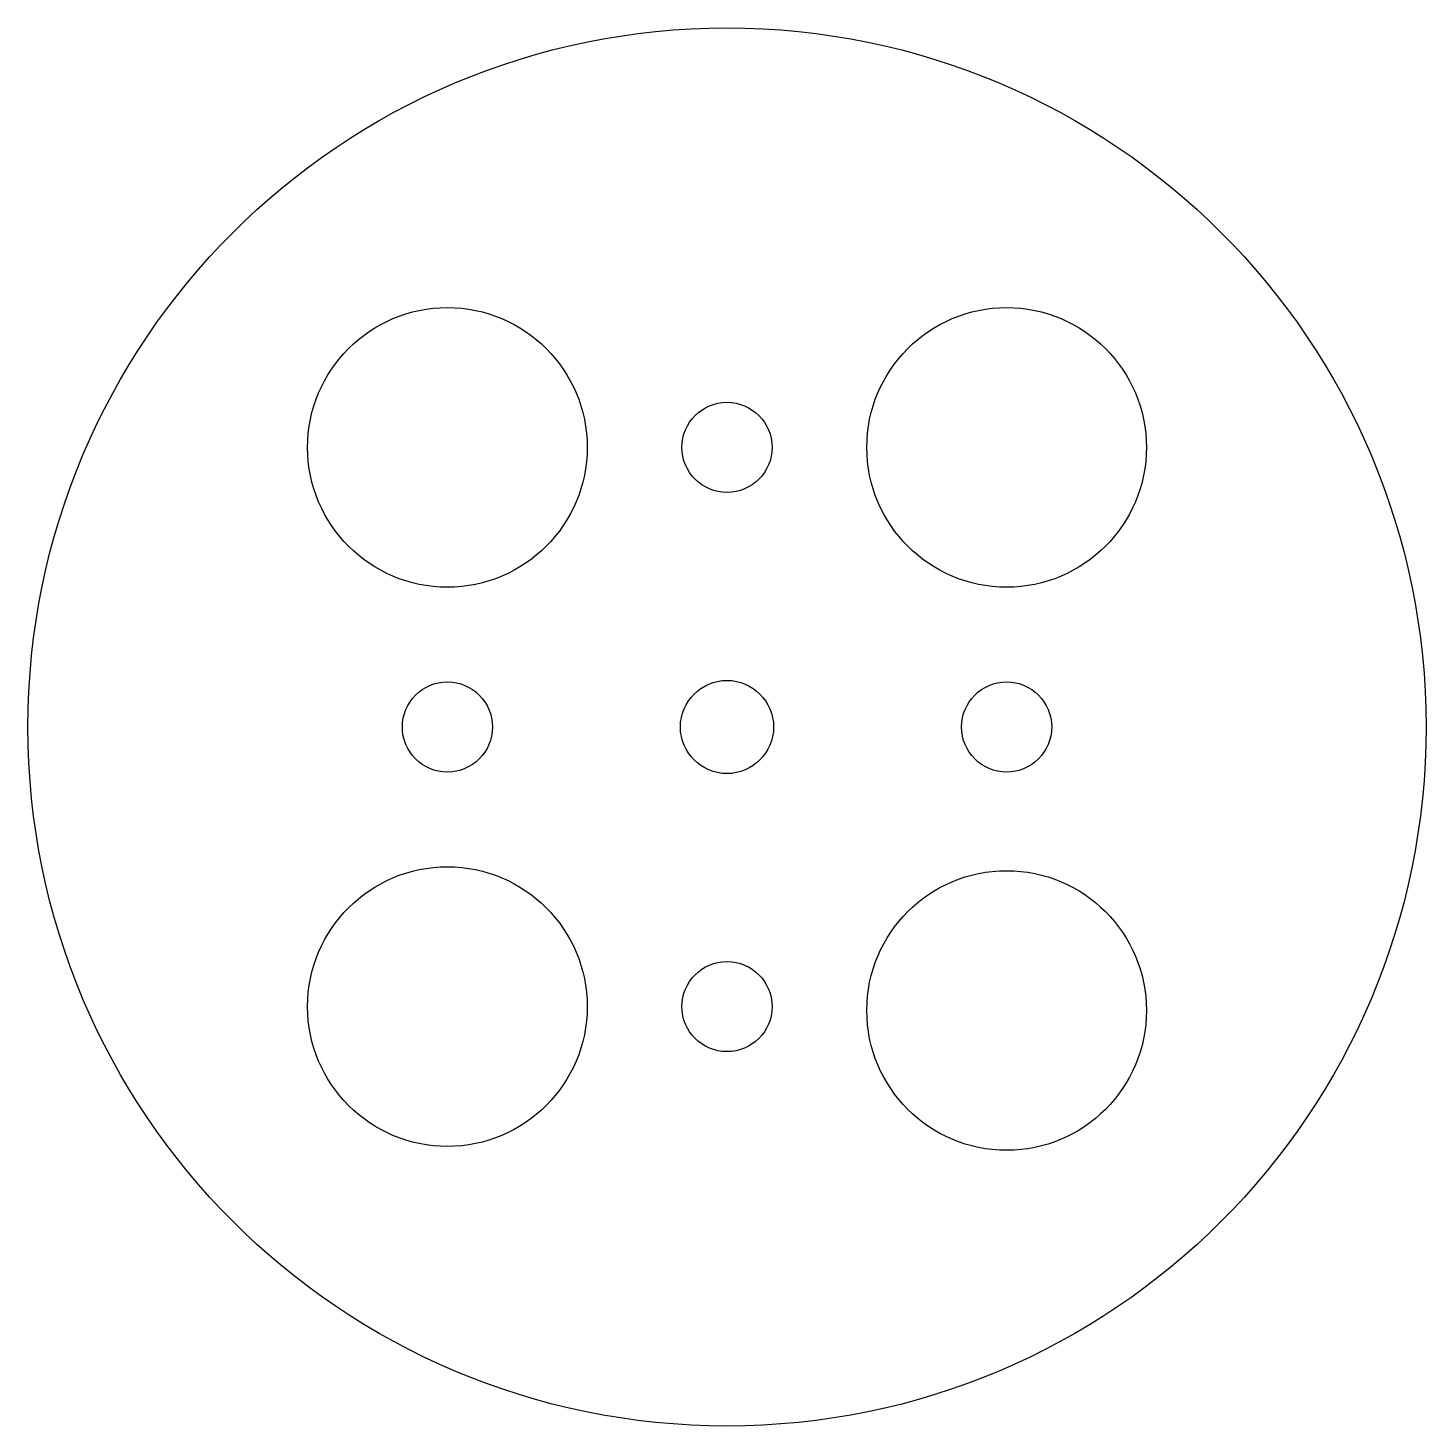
# Model space of a CAD drawing. Header units: millimetres. Extents: x 139.9 to 184.9, y 277.5 to 322.5.
import ezdxf

# ---------------------------------------------------------------- set-up
doc = ezdxf.new("R2010")
doc.units = ezdxf.units.MM
doc.layers.add('Default', color=7, linetype='Continuous')

msp = doc.modelspace()

# ---------------------------------------------------------------- linework, layer by layer
at = {"layer": 'Default', "color": 7, "linetype": 'Continuous'}
for centre, radius in [((162.404, 300.002), 22.5), ((153.404, 309.002), 4.5), ((171.404, 309.002), 4.5), ((162.404, 309.002), 1.45), ((162.404, 300.002), 1.5), ((153.404, 300.002), 1.45), ((171.404, 300.002), 1.45), ((153.404, 291.002), 4.5), ((171.404, 290.877), 4.5), ((162.404, 291.002), 1.45)]:
    msp.add_circle(centre, radius, dxfattribs=at)

doc.saveas('drawing.dxf')
